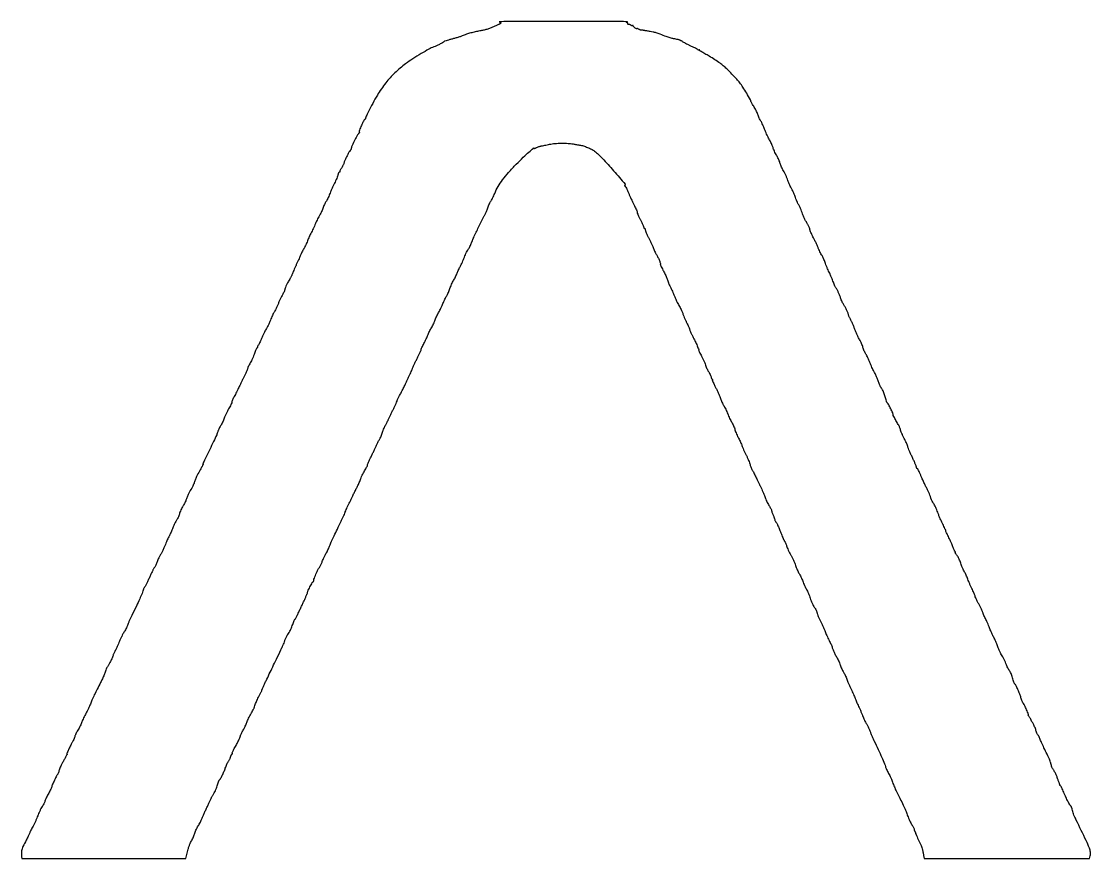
# Model space of a CAD drawing. Extents: x 153 to 7594, y 148 to 3762.
# Drawn here: x 1385 to 2701, y 148 to 1179 of the extents above; entities that cross this region are included whole.
import ezdxf

# ---------------------------------------------------------------- set-up
doc = ezdxf.new("R2010")
doc.units = 0

msp = doc.modelspace()

# ---------------------------------------------------------------- linework, layer by layer
msp.add_lwpolyline([(1973.25, 1178.310674, -0.04824), (1973.919479, 1178.064764, -0.057979), (1974.485938, 1177.70626, -0.068139), (1974.87208, 1177.295609, -0.15589), (1975, 1176.895291, -0.152274), (1974.873173, 1176.488504, -0.064086), (1974.485938, 1176.057926, -0.055177), (1973.919499, 1175.670315, -0.046739), (1973.25, 1175.390049, 0.025627), (1972.292845, 1175.036002, 0.005424), (1970.664851, 1174.316042, 0.005666), (1968.793737, 1173.438448, 0.005352), (1966.90694, 1172.502237, -0.023199), (1963.182926, 1170.817214, -0.018082), (1958.997911, 1169.325693, -0.017918), (1954.666393, 1168.125193, -0.021272), (1950.5, 1167.315283, 0.015617), (1945.173113, 1166.342155, 0.011681), (1939.370018, 1164.951024, 0.011797), (1933.991623, 1163.391409, 0.028), (1930.096015, 1161.917008, -0.020291), (1927.699505, 1160.967512, -0.006581), (1924.084458, 1159.755522, -0.006549), (1920.026723, 1158.512639, -0.00732), (1916.085117, 1157.423932, 0.005501), (1912.399594, 1156.420374, 0.007602), (1909.117103, 1155.433478, 0.005061), (1906.396263, 1154.539715, 0.08857), (1905.585117, 1154.092168, -0.039838), (1903.38543, 1152.583313, -0.01101), (1899.703997, 1150.574167, -0.011611), (1895.772336, 1148.653889, -0.022747), (1892.544636, 1147.343592, 0.041115), (1886.685874, 1144.710876, 0.00879), (1877.008141, 1139.142924, 0.009664), (1866.733715, 1132.715789, 0.014277), (1858, 1126.652206, 0.031758), (1844.660197, 1115.440872, 0.036557), (1833.509198, 1103.112655, 0.031828), (1823.13678, 1087.905228, 0.016522), (1812.07587, 1067.75, 0.005589), (1810.611655, 1064.777438, 0.009742), (1809.473679, 1062.276562, 0.00424), (1808.597278, 1060.198271, 0.533832), (1808.730062, 1060, -0.484894), (1808.834774, 1059.867236, -0.066586), (1808.687698, 1059.485938, -0.0374), (1808.321628, 1058.92214, -0.017632), (1807.771499, 1058.25, 0.062472), (1805.472318, 1054.863072, 0.019468), (1802.890824, 1049.273691, 0.010938), (1800.657693, 1043.547837, 0.396156), (1801.168202, 1042.354988, -0.442693), (1801.217669, 1042.208295, -0.02062), (1800.911069, 1041.70767, -0.022847), (1800.444898, 1041.076868, -0.012941), (1799.826927, 1040.354988, 0.062519), (1797.989293, 1037.720167, 0.007081), (1794.68956, 1031.223719, 0.005104), (1791.473608, 1024.490715, 0.10928), (1791, 1022.34964, -0.082304), (1790.907732, 1021.792908, -0.037028), (1790.616642, 1021.10918, -0.035364), (1790.194373, 1020.416124, -0.040333), (1789.694951, 1019.821429, 0.073885), (1788.157295, 1017.719832, 0.006924), (1785.24606, 1011.993086, 0.005482), (1782.428679, 1006.093008, 0.109063), (1782, 1004.151102, -0.103479), (1781.855492, 1003.46033, -0.012958), (1781.202545, 1002.067467, -0.014798), (1780.324788, 1000.437065, -0.011776), (1779.285259, 998.730128, 0.010849), (1778.26085, 997.055015, 0.015483), (1777.431053, 995.522288, 0.01136), (1776.819222, 994.231146, 0.176465), (1776.785259, 993.75, -0.116398), (1776.798728, 993.464303, -0.135115), (1776.679889, 993.220312, -0.123873), (1776.44263, 993.057138, -0.089228), (1776.125, 993, 0.244725), (1775.746814, 992.803104, 0.041234), (1775.322139, 992.075537, 0.037018), (1774.925398, 991.058442, 0.025136), (1774.620579, 989.852894, -0.038817), (1774.150904, 988.188195, -0.009602), (1773.119783, 985.543775, -0.009766), (1771.818074, 982.553093, -0.009644), (1770.395355, 979.602894, 0.007243), (1768.83942, 976.415661, 0.004737), (1767.133809, 972.698466, 0.004765), (1765.540157, 969.043586, 0.009098), (1764.341646, 966.072735, -0.010937), (1763.255157, 963.407845, -0.010046), (1762.023413, 960.715662, -0.010099), (1760.828193, 958.359108, -0.03231), (1759.901315, 956.86141, 0.03331), (1759.007804, 955.411166, 0.012257), (1757.937554, 953.256821, 0.012087), (1756.880027, 950.839476, 0.014214), (1756, 948.5, -0.014843), (1755.112772, 946.150347, -0.012283), (1754.03331, 943.70226, -0.012467), (1752.931761, 941.50545, -0.032274), (1751.999495, 939.999291, 0.030438), (1751.001634, 938.400293, 0.008671), (1749.650108, 935.802475, 0.008698), (1748.223405, 932.810742, 0.009117), (1746.924703, 929.817402, -0.00675), (1745.608109, 926.743053, -0.005604), (1744.126806, 923.507418, -0.005662), (1742.702745, 920.57335, -0.015197), (1741.603134, 918.529436, 0.017015), (1740.554025, 916.562291, 0.00771), (1739.309023, 913.921147, 0.007624), (1738.07992, 911.091909, 0.010356), (1737.063052, 908.5, -0.012897), (1736.017559, 905.87446, -0.008768), (1734.699343, 902.940625, -0.00884), (1733.326326, 900.15186, -0.017501), (1732.122161, 898, 0.011211), (1730.981876, 896.021121, 0.008396), (1729.812227, 893.79375, 0.008497), (1728.781384, 891.658439, 0.019165), (1728.091048, 890, -0.011809), (1727.348386, 888.139171, -0.003057), (1726.063309, 885.178125, -0.003108), (1724.556213, 881.819531, -0.003165), (1723.016326, 878.5, 0.003733), (1721.516813, 875.257859, 0.004255), (1720.131153, 872.131752, 0.003864), (1718.998371, 869.459855, 0.023814), (1718.492448, 868.0549, -0.024669), (1718.075124, 866.902166, -0.011083), (1717.420035, 865.430672, -0.010941), (1716.657818, 863.90335, -0.014638), (1715.896371, 862.5549, 0.007609), (1713.245459, 858.010775, 0.014932), (1711.301088, 854.303409, 0.018354), (1709.980683, 851.318314, 0.050676), (1709.349404, 849.110422, -0.042283), (1709.004343, 847.822327, -0.014724), (1708.29898, 846.034037, -0.014504), (1707.40297, 844.101545, -0.016399), (1706.430029, 842.303321, 0.015592), (1705.254054, 840.138195, 0.00536), (1703.684721, 836.93585, 0.005321), (1702.028284, 833.364686, 0.006137), (1700.527308, 829.924287, -0.006793), (1699.103571, 826.672568, -0.008271), (1697.679334, 823.66934, -0.007117), (1696.407374, 821.18748, -0.056058), (1695.677997, 820.120966, 0.060545), (1694.977455, 819.076691, 0.009002), (1693.868691, 816.792701, 0.010023), (1692.655856, 814.031656, 0.008482), (1691.482412, 811.066952, -0.011666), (1690.214822, 807.923046, -0.009553), (1688.718393, 804.622695, -0.009678), (1687.225107, 801.639882, -0.024979), (1686.000903, 799.566952, 0.022612), (1684.77943, 797.520813, 0.009227), (1683.298863, 794.638417, 0.009108), (1681.819302, 791.477984, 0.011493), (1680.571989, 788.5, -0.008982), (1679.417392, 785.704053, -0.010465), (1678.217724, 783.091787, -0.009542), (1677.118133, 780.929918, -0.060248), (1676.411533, 779.918848, 0.042428), (1675.918673, 779.264444, 0.060106), (1675.60803, 778.605686, 0.07701), (1675.513004, 778.041461, 0.202329), (1675.664485, 777.668848, -0.095864), (1675.836845, 777.413779, -0.241355), (1675.821491, 777.196474, -0.193598), (1675.623638, 777.047886, -0.065513), (1675.259739, 777, 0.263001), (1674.750754, 776.712379, 0.021198), (1673.985689, 775.310938, 0.024238), (1673.18087, 773.45333, 0.015996), (1672.430148, 771.25, -0.01919), (1671.519182, 768.631261, -0.010468), (1670.21259, 765.489175, -0.010418), (1668.749083, 762.346756, -0.016282), (1667.34688, 759.713151, 0.010503), (1666.025278, 757.298613, 0.010483), (1664.805383, 754.8292, 0.010369), (1663.830827, 752.629994, 0.040136), (1663.367317, 751.213151, -0.037432), (1662.885829, 749.714008, -0.007265), (1661.777656, 747.093863, -0.007687), (1660.390897, 744.070351, -0.007038), (1658.871687, 741, 0.002721), (1657.216563, 737.726368, 0.002012), (1655.419827, 734.0875, 0.002033), (1653.750135, 730.635878, 0.004565), (1652.517705, 728, -0.005909), (1651.339735, 725.498151, -0.003383), (1649.862276, 722.505815, -0.003379), (1648.335691, 719.516513, -0.005611), (1647.003531, 717.019795, 0.010843), (1645.853468, 714.808975, 0.013374), (1644.882287, 712.698299, 0.011784), (1644.161642, 710.898907, 0.08958), (1644, 710.003925, -0.101474), (1643.809462, 709.074741, -0.009742), (1642.854629, 706.95934, -0.012086), (1641.594134, 704.463369, -0.009256), (1640.100865, 701.795845, 0.011747), (1638.488319, 698.881284, 0.009122), (1636.867386, 695.639165, 0.009241), (1635.46617, 692.558661, 0.021936), (1634.568658, 690.206711, -0.019338), (1633.741147, 688.003917, -0.011382), (1632.591977, 685.43603, -0.011376), (1631.324893, 682.918573, -0.019033), (1630.13278, 680.870425, 0.015963), (1629.005171, 678.960173, 0.013536), (1627.934816, 676.875074, 0.013749), (1627.063124, 674.921494, 0.036827), (1626.586202, 673.475429, -0.043637), (1625.374465, 669.962658, -0.003867), (1621.488662, 661.425145, -0.00523), (1616.821363, 651.646486, -0.004898), (1611.84927, 641.75, 0.006178), (1610.365296, 638.777342, 0.010824), (1609.221375, 636.276563, 0.005239), (1608.358535, 634.217912, 0.532491), (1608.505133, 634, -0.551016), (1608.720272, 633.65954, -0.006815), (1607.349425, 630.873946, -0.008832), (1605.168585, 626.771642, -0.002084), (1601.376815, 620, 0.020968), (1600.526488, 618.337094, 0.01102), (1599.603607, 616.20625, 0.010944), (1598.752703, 613.978048, 0.016529), (1598.119416, 612, -0.021192), (1597.465769, 610.02206, -0.013762), (1596.552233, 607.79375, -0.013843), (1595.538354, 605.663814, -0.025433), (1594.579492, 604, 0.017894), (1592.879246, 601.149902, 0.014417), (1591.253317, 597.974778, 0.01268), (1589.624271, 594.317836, 0.008146), (1587.912538, 590, -0.020509), (1587.207236, 588.341741, -0.009028), (1586.145977, 586.20625, -0.008918), (1584.937541, 583.978921, -0.011833), (1583.755069, 582, 0.022077), (1582.559279, 579.902383, 0.012995), (1581.308879, 577.300492, 0.012986), (1580.192467, 574.630405, 0.021589), (1579.409406, 572.320825, -0.019115), (1578.686798, 570.154375, -0.01627), (1577.764483, 567.927736, -0.016577), (1576.791215, 565.955346, -0.043772), (1575.930295, 564.638514, 0.042271), (1575.005467, 563.233143, 0.011528), (1573.790689, 560.867979, 0.011574), (1572.532213, 558.111401, 0.011808), (1571.411459, 555.31769, -0.006602), (1570.335915, 552.553745, -0.007106), (1569.212898, 549.886556, -0.006763), (1568.186229, 547.625662, -0.033367), (1567.507664, 546.4025, 0.026934), (1566.82004, 545.199719, 0.005785), (1565.766512, 543.040406, 0.006026), (1564.603953, 540.507496, 0.005716), (1563.481596, 537.9025, -0.002938), (1560.833382, 531.660772, -0.008501), (1558.901573, 527.382509, -0.011753), (1557.23557, 524.058764, -0.013888), (1555.500769, 521, 0.01849), (1554.55967, 519.304502, 0.008802), (1553.469218, 517.059375, 0.008711), (1552.410492, 514.670104, 0.012235), (1551.555717, 512.5, -0.011497), (1550.761854, 510.475793, -0.01216), (1549.889596, 508.528125, -0.011844), (1549.059097, 506.889393, -0.052836), (1548.45281, 506, 0.057113), (1547.743466, 504.940115, 0.004371), (1546.194404, 501.867444, 0.005957), (1544.417757, 498.154483, 0.004505), (1542.552898, 494.038108, -0.004787), (1540.684005, 489.919014, -0.006289), (1538.895103, 486.197577, -0.004698), (1537.332075, 483.121024, -0.058342), (1536.597537, 482.038108, 0.049092), (1536.039264, 481.246878, 0.021949), (1535.458805, 480.111103, 0.021477), (1534.945433, 478.846491, 0.027237), (1534.587143, 477.637987, -0.043158), (1533.581194, 474.602641, -0.00467), (1530.596817, 467.840431, -0.004909), (1526.466875, 458.947698, -0.00229), (1520.948621, 447.5, 0.005328), (1519.344285, 444.119427, 0.004764), (1517.750101, 440.577404, 0.004782), (1516.378807, 437.368278, 0.014815), (1515.538861, 435.167757, -0.021752), (1514.759563, 433.208144, -0.012026), (1513.648087, 430.883832, -0.011973), (1512.406316, 428.578271, -0.018834), (1511.220049, 426.667757, 0.022287), (1509.948179, 424.587468, 0.009467), (1508.423799, 421.696579, 0.009345), (1506.910725, 418.545232, 0.012092), (1505.647747, 415.597193, -0.006375), (1504.411776, 412.61856, -0.004797), (1502.979676, 409.373998, -0.00485), (1501.573895, 406.348464, -0.011131), (1500.443039, 404.10515, 0.006445), (1499.507203, 402.291199, 0.008903), (1498.717643, 400.63815, 0.006069), (1498.101079, 399.241227, 0.101223), (1498, 398.747058, -0.106924), (1497.666219, 397.204074, -0.006206), (1495.605318, 392.809233, -0.010201), (1493.39146, 388.46498, -0.028103), (1491.601679, 385.531939, 0.010104), (1490.800874, 384.319929, 0.011668), (1490.088622, 383.132614, 0.010786), (1489.532624, 382.10371, 0.064672), (1489.327345, 381.531939, -0.034952), (1488.482145, 378.651363, -0.009685), (1486.756943, 374.263995, -0.009912), (1484.647078, 369.460174, -0.011658), (1482.454041, 365, 0.004038), (1478.282385, 356.832459, 0.005692), (1474.705929, 349.480497, 0.006424), (1471.824827, 343.173929, 0.014415), (1469.839299, 338.300035, -0.01389), (1468.812384, 335.771662, -0.007216), (1467.398524, 332.672582, -0.007169), (1465.853833, 329.529443, -0.010836), (1464.411417, 326.84328, 0.011105), (1463.004062, 324.219019, 0.008312), (1461.566941, 321.269743, 0.008412), (1460.306028, 318.445985, 0.018964), (1459.469091, 316.257211, -0.021958), (1458.627344, 314.094744, -0.010193), (1457.356021, 311.362459, -0.010075), (1455.902138, 308.542582, -0.013835), (1454.474955, 306.072092, 0.011019), (1453.140661, 303.792136, 0.012516), (1451.966112, 301.549302, 0.011759), (1451.064461, 299.603221, 0.06558), (1450.747962, 298.5, -0.062885), (1450.415994, 297.318981, -0.007618), (1449.326543, 294.845301, -0.00895), (1447.928455, 291.93614, -0.007263), (1446.328988, 288.866982, 0.007658), (1443.825795, 284.054427, 0.014383), (1441.976522, 280.080519, 0.009553), (1440.696082, 276.944824, 0.526781), (1441.00113, 276.5, -0.563816), (1441.122006, 276.300174, -0.001449), (1439.276034, 272.802818, -0.006326), (1437.263016, 269.128526, -0.006293), (1435.154312, 265.5, 0.025495), (1434.342252, 263.970365, 0.009739), (1433.364037, 261.765625, 0.009615), (1432.392629, 259.325633, 0.011643), (1431.579453, 257, -0.007662), (1430.849111, 254.856649, -0.010756), (1430.127177, 252.96875, -0.007285), (1429.471289, 251.423136, -0.127891), (1429.135855, 251, 0.118033), (1428.215339, 249.88403, 0.004136), (1425.778496, 244.793492, 0.00854), (1423.455075, 239.606197, 0.018171), (1421.87482, 235.503908, -0.021876), (1421.121638, 233.591037, -0.009163), (1419.949166, 231.082176, -0.009046), (1418.595083, 228.440019, -0.011609), (1417.25, 226.062736, 0.011818), (1416.005578, 223.861209, 0.014555), (1414.954687, 221.749337, 0.012983), (1414.176945, 219.943437, 0.095463), (1414, 219.025106, -0.10191), (1413.811726, 218.110974, -0.013738), (1412.98346, 216.322536, -0.015382), (1411.864501, 214.234515, -0.012406), (1410.539439, 212.061216, 0.01906), (1409.068343, 209.574563, 0.011474), (1407.506418, 206.523582, 0.011485), (1406.09107, 203.414865, 0.01965), (1405.073771, 200.75243, -0.017063), (1404.039249, 198.002335, -0.008592), (1402.557516, 194.60347, -0.008522), (1400.904009, 191.139292, -0.012513), (1399.323478, 188.157492, 0.005174), (1397.874668, 185.518526, 0.006957), (1396.620771, 183.097135, 0.004952), (1395.621887, 181.050245, 0.071271), (1395.381969, 180.279564, -0.069969), (1394.995339, 179.02618, -0.004681), (1393.363299, 175.632712, -0.004742), (1390.871598, 170.692342, -0.001258), (1386.800367, 162.855511, 0.044993), (1385.725008, 160.252128, 0.04392), (1385.121934, 157.477277, 0.037138), (1384.954063, 154.250667, 0.019664), (1385.200756, 150.25), (1385.428571, 148), (1486.473374, 148), (1587.518177, 148), (1589.35287, 156.25, -0.017093), (1590.25481, 159.738476, -0.014022), (1591.448342, 163.398438, -0.014255), (1592.736628, 166.702472, -0.035963), (1593.910015, 169, 0.020327), (1595.047896, 171.065997, 0.012745), (1596.216536, 173.565874, 0.012789), (1597.243052, 176.090178, 0.022714), (1597.938986, 178.224254, -0.028365), (1598.678094, 180.40678, -0.013953), (1599.850063, 183.094831, -0.013796), (1601.226105, 185.826461, -0.019528), (1602.610094, 188.170884, 0.013402), (1603.981791, 190.430789, 0.011144), (1605.320951, 192.90299, 0.0113), (1606.446054, 195.222925, 0.029692), (1607.1138, 196.94663, -0.022641), (1607.856049, 198.94584, -0.004154), (1609.423342, 202.560966, -0.004457), (1611.331399, 206.762327, -0.00404), (1613.376458, 211.069424, 0.002422), (1615.360418, 215.213175, 0.003446), (1617.080002, 218.915688, 0.001938), (1618.497392, 222.055603, 0.050263), (1618.789505, 222.93794, -0.06551), (1619.042608, 223.631097, -0.013349), (1619.679073, 224.775297, -0.013854), (1620.497195, 226.074343, -0.012603), (1621.41128, 227.368516, 0.040678), (1622.458917, 229.043836, 0.013763), (1623.711107, 231.636034, 0.013585), (1624.94358, 234.589629, 0.015189), (1625.965379, 237.498834, -0.00601), (1626.86433, 240.216836, -0.008749), (1627.727362, 242.588977, -0.00501), (1628.504706, 244.555421, -0.133849), (1628.843604, 244.998834, 0.105888), (1630.054001, 246.413578, 0.009555), (1632.207501, 250.574292, 0.013311), (1634.347822, 255.218064, 0.018477), (1635.997328, 259.492233, -0.014143), (1636.877771, 261.833824, -0.012063), (1637.934313, 264.251091, -0.012232), (1639.002551, 266.403695, -0.033429), (1639.892956, 267.84967, 0.024695), (1640.698471, 269.108059, 0.017185), (1641.486087, 270.600292, 0.017378), (1642.144292, 272.088042, 0.033981), (1642.54429, 273.320443, -0.024329), (1642.870131, 274.394483, -0.027263), (1643.288611, 275.390623, -0.028059), (1643.733625, 276.189329, -0.113683), (1644.127091, 276.578547, 0.077681), (1644.439605, 276.846415, 0.09017), (1644.63643, 277.184457, 0.100779), (1644.688719, 277.538743, 0.125459), (1644.589412, 277.855329, -0.230948), (1644.539621, 278.35339, -0.013294), (1645.126875, 279.819911, -0.018045), (1645.964206, 281.582208, -0.012097), (1647.041456, 283.536231, 0.008546), (1649.826592, 288.504409, 0.012074), (1652.122796, 293.028134, 0.012803), (1653.816603, 296.82153, 0.051068), (1654.549512, 299.257094, -0.053138), (1654.898031, 300.398176, -0.01281), (1655.719846, 302.19853, -0.013006), (1656.775369, 304.226728, -0.012578), (1657.946234, 306.220411, 0.016574), (1659.202916, 308.39991, 0.010728), (1660.517454, 310.997852, 0.010787), (1661.693791, 313.594243, 0.02001), (1662.516848, 315.755849, -0.021325), (1663.377087, 317.997362, -0.009562), (1664.687818, 320.868906, -0.009446), (1666.190922, 323.855865, -0.012676), (1667.671549, 326.5, 0.004673), (1669.049628, 328.871167, 0.00641), (1670.241781, 331.03125, 0.004287), (1671.200332, 332.859457, 0.073094), (1671.418594, 333.5, -0.046882), (1672.240941, 336.40156, -0.008817), (1674.327284, 341.513413, -0.009774), (1676.641857, 346.631855, -0.029725), (1678.483796, 349.974331, 0.012981), (1679.447207, 351.592032, 0.015795), (1680.260865, 353.156497, 0.014406), (1680.859712, 354.500407, 0.097906), (1681, 355.209981, -0.099379), (1681.1705, 356.059335, -0.003433), (1682.50248, 359.182893, -0.006301), (1684.155092, 362.858344, -0.004347), (1686.114825, 366.979853, 0.000506), (1690.162426, 375.326399, 0.000454), (1694.342326, 383.988066, 0.0004), (1698.981294, 393.643102, 0.000245), (1704.438136, 405.037981, 0.003087), (1706.186342, 408.751871, 0.004649), (1707.659953, 412.012379, 0.001953), (1708.881489, 414.813093, 0.102197), (1709, 415.386852, -0.105745), (1709.327717, 416.919084, -0.010721), (1710.932353, 420.302435, -0.014517), (1712.808477, 423.791775, -0.026595), (1714.565606, 426.5, 0.03864), (1715.553831, 428.106513, 0.012804), (1716.754856, 430.601562, 0.012663), (1717.949627, 433.445707, 0.014059), (1718.955059, 436.25, -0.008307), (1719.849679, 438.838562, -0.013149), (1720.710823, 441.02202, -0.00706), (1721.493789, 442.793917, -0.286469), (1721.83153, 443.016452, 0.252395), (1722.190118, 443.221323, 0.007958), (1723.086589, 444.712301, 0.013708), (1724.095486, 446.567805, 0.008863), (1725.165369, 448.766452, -0.000103), (1726.501793, 451.639714, -0.000038), (1728.394522, 455.706014, -0.000037), (1730.464737, 460.151875, -0.000045), (1732.415369, 464.339129, 0.003759), (1734.172077, 468.18446, 0.005522), (1735.653265, 471.592681, 0.002763), (1736.859122, 474.498136, 0.097273), (1737, 475.215424, -0.11437), (1737.412464, 476.995042, -0.005536), (1740.163935, 482.457993, -0.005103), (1743.0498, 487.896559, -0.129119), (1744.193034, 489.111803, 0.052775), (1744.554994, 489.395375, 0.05829), (1744.836097, 489.739923, 0.066261), (1744.999281, 490.090576, 0.136068), (1745.009125, 490.390954, -0.152733), (1745.109895, 491.929393, -0.004237), (1747.598017, 498.213411, -0.004194), (1750.193746, 504.459401, -0.154964), (1751.186964, 505.61555, 0.133986), (1752.035589, 506.524959, 0.009412), (1753.614154, 509.666521, 0.00688), (1755.125034, 512.934626, 0.23423), (1755.091105, 513.764122, -0.24381), (1755.086319, 513.974433, -0.000809), (1756.264688, 516.369947, -0.004098), (1757.634807, 519.087595, -0.002525), (1759.289405, 522.264122, 0.006322), (1761.79767, 527.170109, 0.008487), (1763.938073, 531.681411, 0.009021), (1765.584513, 535.490485, 0.032372), (1766.43072, 538, -0.046201), (1766.70593, 538.747343, -0.000254), (1769.99616, 545.634349, -0.001055), (1773.886326, 553.72261, -0.000574), (1778.698163, 563.644309, 0.003984), (1780.417225, 567.251368, 0.005476), (1781.901124, 570.522974, 0.003598), (1783.094451, 573.286181, 0.063772), (1783.35604, 574.220096, -0.064544), (1783.615317, 575.140309, -0.004132), (1784.735838, 577.705691, -0.005994), (1786.137171, 580.744675, -0.004423), (1787.758196, 584.075788, 0.001813), (1789.511315, 587.63105, 0.001603), (1791.312344, 591.347263, 0.00161), (1792.913362, 594.705589, 0.004907), (1793.970703, 597, -0.006601), (1794.907709, 599.015298, -0.004076), (1796.059881, 601.361013, -0.004087), (1797.236433, 603.660699, -0.007326), (1798.245575, 605.526853, 0.015951), (1799.234701, 607.433889, 0.008328), (1800.35046, 609.867262, 0.008273), (1801.413215, 612.404095, 0.012524), (1802.245352, 614.647981, -0.019848), (1803.162562, 617.014383, -0.009722), (1804.507497, 619.95545, -0.009629), (1806.025799, 622.96224, -0.013788), (1807.495352, 625.562299, 0.008069), (1808.837729, 627.875194, 0.010924), (1809.97051, 630.009778, 0.008095), (1810.842802, 631.816242, 0.108842), (1811, 632.529825, -0.099602), (1811.157462, 633.312438, -0.003291), (1812.412936, 636.251692, -0.006156), (1813.967027, 639.707784, -0.004233), (1815.809995, 643.588654, 0.002167), (1817.754421, 647.639886, 0.00232), (1819.619395, 651.616667, 0.002198), (1821.191117, 655.048459, 0.010916), (1822.023705, 657, -0.017862), (1822.726976, 658.586993, -0.009845), (1823.693167, 660.47712, -0.009805), (1824.749618, 662.357638, -0.015498), (1825.735809, 663.922112, 0.032115), (1826.732749, 665.62661, 0.014448), (1827.828407, 667.977484, 0.014235), (1828.846656, 670.535978, 0.018828), (1829.617977, 672.922112, -0.017142), (1830.38223, 675.313896, -0.012893), (1831.379321, 677.88962, -0.013075), (1832.444061, 680.265701, -0.029071), (1833.404056, 682, 0.01398), (1834.350506, 683.594352, 0.008877), (1835.366977, 685.5, 0.008915), (1836.298874, 687.407573, 0.016289), (1836.979702, 689, -0.014264), (1837.786621, 690.908695, -0.003189), (1839.276351, 694.115625, -0.003307), (1841.045296, 697.797656, -0.003191), (1842.883599, 701.5, 0.005401), (1844.644977, 705.087121, 0.006965), (1846.180812, 708.420851, 0.005434), (1847.394732, 711.237585, 0.059369), (1847.732057, 712.422046, -0.054479), (1848.006893, 713.424071, -0.013824), (1848.671319, 714.97739, -0.013932), (1849.533942, 716.719789, -0.013684), (1850.497164, 718.422046, 0.009663), (1851.623014, 720.374901, 0.004656), (1852.993514, 722.917726, 0.004615), (1854.373802, 725.596478, 0.006597), (1855.544837, 728, -0.000909), (1856.807529, 730.668307, -0.000388), (1858.506394, 734.234375, -0.000384), (1860.324023, 738.034626, -0.000504), (1861.989051, 741.5, 0.004293), (1863.515769, 744.740182, 0.004931), (1864.916203, 747.860364, 0.004455), (1866.053197, 750.526462, 0.028174), (1866.542188, 751.918261, -0.034831), (1867.070398, 753.360076, -0.004271), (1868.469403, 756.415842, -0.005039), (1870.201316, 760.01991, -0.004141), (1872.120792, 763.833319, 0.005174), (1873.990093, 767.566222, 0.007371), (1875.566733, 770.92246, 0.004418), (1876.821795, 773.766518, 0.10204), (1877, 774.630635, -0.098963), (1877.160829, 775.435249, -0.008221), (1878.016194, 777.397864, -0.010721), (1879.134434, 779.719381, -0.008065), (1880.459383, 782.224729, 0.008335), (1881.888263, 784.930134, 0.00691), (1883.320933, 787.855328, 0.006986), (1884.559673, 790.57327, 0.018622), (1885.342974, 792.554941, -0.02049), (1886.101189, 794.452391, -0.009423), (1887.235105, 796.861115, -0.009315), (1888.524844, 799.353952, -0.012733), (1889.784317, 801.545789, 0.016345), (1891.061424, 803.805945, 0.01039), (1892.405751, 806.51345, 0.010436), (1893.615519, 809.228239, 0.018995), (1894.47152, 811.5, -0.017047), (1895.305833, 813.740607, -0.010124), (1896.443779, 816.353125, -0.010126), (1897.685552, 818.91533, -0.017172), (1898.840392, 821, 0.014609), (1900.046607, 823.15133, 0.007277), (1901.453799, 825.940625, 0.007217), (1902.828706, 828.874413, 0.010538), (1903.947285, 831.5, -0.009925), (1905.031499, 834.053591, -0.007904), (1906.298925, 836.765625, -0.008002), (1907.553392, 839.241428, -0.01986), (1908.571296, 841, 0.025324), (1909.545491, 842.726277, 0.011462), (1910.652398, 845.076149, 0.011315), (1911.709581, 847.61427, 0.015198), (1912.544178, 849.961359, -0.016005), (1913.409504, 852.382477, -0.010105), (1914.565563, 855.15167, -0.010146), (1915.813458, 857.830268, -0.018347), (1916.958269, 859.961359, 0.011459), (1918.104216, 862.025844, 0.007191), (1919.353482, 864.488649, 0.007217), (1920.513971, 866.949725, 0.013078), (1921.380892, 869, -0.010917), (1922.221923, 871.013257, -0.006669), (1923.297531, 873.353125, -0.006683), (1924.42555, 875.643782, -0.011782), (1925.426419, 877.5, 0.017736), (1926.486269, 879.522887, 0.006777), (1927.82222, 882.408509, 0.006701), (1929.189722, 885.584089, 0.008172), (1930.380582, 888.592796, -0.012848), (1931.583661, 891.551239, -0.011298), (1932.987061, 894.575113, -0.011427), (1934.377433, 897.245959, -0.033214), (1935.498548, 898.998032, 0.030356), (1936.555227, 900.628813, 0.014598), (1937.717482, 902.83403, 0.014416), (1938.799682, 905.212348, 0.020001), (1939.620588, 907.405236, -0.029389), (1941.769063, 912.832083, -0.002936), (1947.73709, 925.456564, -0.001858), (1954.046183, 938.47792, -0.058013), (1955.976195, 941.483724, 0.068658), (1956.394025, 942.165844, 0.00803), (1957.08523, 943.817094, 0.009511), (1957.842061, 945.819574, 0.007648), (1958.581697, 948, -0.015741), (1959.425754, 950.361901, -0.011736), (1960.498634, 952.9125, -0.011891), (1961.624632, 955.270994, -0.026272), (1962.618586, 957, 0.02017), (1963.676079, 958.788687, 0.007511), (1965.021105, 961.38125, 0.007428), (1966.404593, 964.254847, 0.008913), (1967.617403, 967, -0.032503), (1971.85197, 975.47919, -0.026859), (1977.404184, 983.919334, -0.022945), (1984.677478, 992.886936, -0.013314), (1994.17384, 1003, -0.00494), (2002.780696, 1011.520062, -0.009949), (2009.765104, 1018.033924, -0.005999), (2015.304397, 1022.879111, -0.640071), (2016, 1022.558349, 0.460356), (2016.172434, 1022.410756, 0.035433), (2016.846836, 1022.565658, 0.02943), (2017.776696, 1022.910841, 0.01574), (2018.882847, 1023.439418, -0.023338), (2020.21367, 1024.050701, -0.014139), (2021.838906, 1024.65437, -0.014154), (2023.489651, 1025.163305, -0.024097), (2024.897773, 1025.48199, 0.004704), (2026.569364, 1025.792726, 0.001243), (2029.235107, 1026.321145, 0.001261), (2032.265238, 1026.937585, 0.001296), (2035.264926, 1027.563827, -0.032423), (2041.645954, 1028.486374, -0.016363), (2049.769802, 1028.86063, -0.016362), (2057.900227, 1028.702816, -0.032443), (2064.301732, 1027.950449, 0.001934), (2066.175439, 1027.613385, 0.00126), (2068.341735, 1027.237957, 0.001266), (2070.457055, 1026.882361, 0.002415), (2072.159494, 1026.609046, -0.036306), (2076.733929, 1025.552749, -0.02171), (2081.99314, 1023.675024, -0.021677), (2086.894857, 1021.428838, -0.051099), (2090.265598, 1019.24375, -0.033658), (2099.972165, 1010.29957, -0.009166), (2114.0509, 994.900305, -0.003593), (2128.218767, 978.586472, -0.640518), (2127.488419, 977, 0.443969), (2127.375147, 976.874729, 0.104456), (2127.47219, 976.570391, 0.04683), (2127.801535, 976.09959, 0.02035), (2128.319642, 975.537501, -0.070858), (2129.06154, 974.549164, -0.009281), (2130.287193, 972.217032, -0.010637), (2131.638558, 969.376415, -0.008722), (2132.963965, 966.287501, 0.006324), (2134.431136, 962.822429, 0.004053), (2136.21784, 958.835247, 0.004072), (2138.031466, 954.958063, 0.007603), (2139.572894, 951.853767, -0.008756), (2140.885326, 949.195276, -0.011256), (2141.993288, 946.704565, -0.009206), (2142.829559, 944.596311, -0.090046), (2143, 943.657578, 0.094388), (2143.184027, 942.691425, 0.007636), (2144.175, 940.292291, 0.010071), (2145.467982, 937.451454, 0.007567), (2147, 934.377814, -0.006481), (2148.532211, 931.320446, -0.008898), (2149.825, 928.529711, -0.006165), (2150.831767, 926.172746, -0.098152), (2151, 925.324003, 0.073917), (2151.075201, 924.818102, 0.088163), (2151.29375, 924.388926, 0.100613), (2151.61865, 924.102023, 0.131454), (2152, 924, -0.18432), (2152.381747, 923.854323, -0.090357), (2152.70625, 923.437476, -0.070222), (2152.926174, 922.8178, -0.050247), (2153, 922.085024, 0.089871), (2153.206533, 920.945254, 0.010332), (2154.174906, 918.515014, 0.012187), (2155.468074, 915.651784, 0.009656), (2156.99968, 912.620914, -0.007998), (2158.648363, 909.385053, -0.006713), (2160.294664, 905.904366, -0.006783), (2161.712946, 902.68365, -0.018489), (2162.600076, 900.35698, 0.017542), (2163.392918, 898.265714, 0.010936), (2164.460337, 895.871146, 0.01097), (2165.617649, 893.553571, 0.019507), (2166.685066, 891.706836, -0.027047), (2168.570134, 888.328994, -0.018592), (2170.349918, 884.31944, -0.010573), (2171.763539, 880.557364, -0.517147), (2171.368775, 880, 0.543171), (2171.249571, 879.816308, 0.004002), (2172.146633, 877.847575, 0.009396), (2173.30149, 875.483099, 0.005383), (2174.77862, 872.672595, -0.01092), (2177.085578, 868.162617, -0.011347), (2179.162772, 863.6129, -0.011312), (2180.78363, 859.589584, -0.043725), (2181.508565, 857, 0.06), (2181.622429, 856.638846, 0.00088), (2182.549989, 854.600399, 0.002393), (2183.643036, 852.23939, 0.001576), (2184.922037, 849.533273, -0.004896), (2186.293702, 846.580509, -0.004292), (2187.670029, 843.469335, -0.004317), (2188.864521, 840.638446, -0.012867), (2189.615322, 838.673142, 0.022126), (2190.375518, 836.788652, 0.008753), (2191.578798, 834.266713, 0.008643), (2192.975144, 831.584393, 0.010713), (2194.370507, 829.139868, -0.012533), (2195.758501, 826.687559, -0.010038), (2197.132639, 823.981711, -0.010175), (2198.302962, 821.426344, -0.025259), (2199.025007, 819.5, 0.017285), (2199.752025, 817.462131, 0.005466), (2200.974818, 814.471875, 0.005451), (2202.412221, 811.164793, 0.00603), (2203.875059, 808, -0.001677), (2205.251277, 805.08941, -0.002567), (2206.422831, 802.55625, -0.000881), (2207.419016, 800.362696, -0.069955), (2207.525217, 800, 0.050606), (2207.996211, 798.126474, 0.016443), (2209.057268, 795.472243, 0.014972), (2210.531307, 792.366414, 0.010883), (2212.347858, 789, -0.019635), (2214.582271, 784.679999, -0.012829), (2216.831249, 779.539501, -0.005095), (2218.815475, 774.521682, -0.52608), (2218.456878, 774, 0.559069), (2218.375449, 773.867553, 0.002932), (2219.21575, 772.230306, 0.007951), (2220.2676, 770.286228, 0.004569), (2221.593658, 767.975508, -0.016035), (2223.093637, 765.21709, -0.009955), (2224.683811, 761.891968, -0.009984), (2226.123697, 758.544369, -0.017738), (2227.155101, 755.725508, 0.011189), (2228.030629, 753.231952, 0.01275), (2228.982108, 750.887581, 0.011968), (2229.884632, 748.945255, 0.067274), (2230.52324, 747.99817, -0.060623), (2231.508806, 746.577499, -0.014786), (2232.766154, 744.012943, -0.013348), (2233.870052, 741.398902, -0.086066), (2234.155336, 740, 0.108557), (2234.222672, 739.731518, 0.019833), (2234.470483, 739.279688, 0.0205), (2234.809241, 738.765235, 0.017356), (2235.207482, 738.25, -0.027068), (2235.564038, 737.769707, -0.062299), (2235.763487, 737.367188, -0.138016), (2235.779299, 737.109586, -0.353119), (2235.643479, 737, 0.538762), (2235.507508, 736.793568, 0.003525), (2236.543223, 734.429688, 0.008858), (2237.864651, 731.60606, 0.005097), (2239.550969, 728.25, -0.008492), (2241.385777, 724.53576, -0.007537), (2243.170266, 720.611398, -0.007587), (2244.669557, 717.030603, -0.022916), (2245.540333, 714.533481, 0.020669), (2246.288171, 712.357517, 0.013635), (2247.317588, 709.92024, 0.01373), (2248.450436, 707.600957, 0.025701), (2249.511611, 705.80309, -0.023897), (2250.635642, 703.914322, -0.009942), (2251.977604, 701.266911, -0.00981), (2253.305146, 698.369566, -0.012508), (2254.408743, 695.646218, 0.011721), (2255.513477, 692.907684, 0.008957), (2256.844981, 689.964034, 0.009071), (2258.192064, 687.250882, 0.021031), (2259.323233, 685.280017, -0.024406), (2260.397803, 683.37816, -0.012733), (2261.557741, 680.914477, -0.012633), (2262.621917, 678.320418, -0.018843), (2263.407956, 675.99799, 0.018249), (2264.217387, 673.597067, 0.010366), (2265.361597, 670.752098, 0.01034), (2266.634617, 667.930295, 0.016776), (2267.844766, 665.594582, -0.01202), (2269.034096, 663.35154, -0.008933), (2270.242636, 660.821533, -0.009041), (2271.297496, 658.392435, -0.020129), (2271.991196, 656.5, 0.019362), (2272.735229, 654.46058, 0.006043), (2274.005659, 651.460963, 0.006029), (2275.506899, 648.141876, 0.006622), (2277.042826, 644.962852, -0.009119), (2278.568866, 641.763607, -0.008108), (2280.040392, 638.383712, -0.008165), (2281.265228, 635.299973, -0.024685), (2281.959646, 633.149862, 0.019615), (2282.542618, 631.280237, 0.013213), (2283.346828, 629.193865, 0.013323), (2284.233415, 627.213748, 0.02561), (2285.065157, 625.687011, -0.013503), (2285.988905, 624.08495, -0.00524), (2287.183796, 621.820559, -0.005183), (2288.427724, 619.339264, -0.006396), (2289.533425, 617, 0.002898), (2290.74202, 614.396051, 0.001381), (2292.325545, 611.059375, 0.001368), (2293.99953, 607.58159, 0.001945), (2295.508045, 604.5, -0.007895), (2296.949672, 601.464089, -0.006191), (2298.419912, 598.128547, -0.006265), (2299.710462, 594.99116, -0.015258), (2300.561362, 592.639734, 0.01995), (2301.384127, 590.431034, 0.010916), (2302.557967, 587.790517, 0.010865), (2303.869111, 585.156546, 0.017001), (2305.12159, 582.956815, -0.010125), (2306.285069, 580.977198, -0.011203), (2307.327297, 579.017049, -0.010635), (2308.141713, 577.309404, -0.055195), (2308.463382, 576.317081, 0.02663), (2308.710926, 575.373027, 0.007551), (2309.1956, 573.933607, 0.007585), (2309.79317, 572.321936, 0.007956), (2310.430308, 570.754774, -0.004273), (2311.048675, 569.265323, -0.00553), (2311.589085, 567.887993, -0.004239), (2312.018548, 566.727231, -0.04842), (2312.138744, 566.254774, 0.039667), (2312.41354, 565.089811, 0.024332), (2312.910227, 563.768631, 0.022657), (2313.484753, 562.589997, 0.099634), (2313.979162, 562, -0.111246), (2314.755381, 561.029266, -0.007175), (2316.302098, 557.731682, -0.008913), (2318.200722, 553.319987, -0.004078), (2320.528144, 547.5, 0.006865), (2321.661977, 544.709916, 0.008215), (2322.808566, 542.115625, 0.007211), (2323.839737, 539.964518, 0.05252), (2324.453035, 539, -0.05465), (2324.998169, 538.134584, -0.013847), (2325.684641, 536.61875, -0.013956), (2326.376591, 534.832795, -0.0137), (2326.972435, 533, 0.027479), (2327.750771, 530.812698, 0.010539), (2329.061226, 527.861533, 0.010398), (2330.621066, 524.711332, 0.012591), (2332.218633, 521.826496, -0.016094), (2333.856049, 518.82021, -0.010864), (2335.536653, 515.29464, -0.010951), (2337.014376, 511.811137, -0.021327), (2338.011598, 508.961694, 0.016309), (2338.90478, 506.324983, 0.012724), (2340.039863, 503.52125, 0.012916), (2341.232145, 500.961865, 0.030337), (2342.28395, 499.135198, -0.023762), (2343.36008, 497.321811, -0.010165), (2344.631202, 494.805339, -0.010031), (2345.879924, 492.063382, -0.013015), (2346.907506, 489.5, 0.009954), (2347.927318, 486.910205, 0.007372), (2349.153429, 484.0875, 0.007456), (2350.39074, 481.455454, 0.016607), (2351.427639, 479.5, -0.023219), (2352.462279, 477.484892, -0.009264), (2353.698341, 474.636163, -0.009145), (2354.920217, 471.509712, -0.011379), (2355.935827, 468.559278, 0.017624), (2356.994348, 465.604588, 0.013654), (2358.346086, 462.464981, 0.013865), (2359.770311, 459.601827, 0.03205), (2361.032178, 457.559278, -0.022938), (2362.173411, 455.785088, -0.01933), (2363.218908, 453.811163, -0.019767), (2364.032666, 451.933241, -0.049974), (2364.428572, 450.5, 0.045347), (2364.866567, 448.855375, 0.009151), (2365.959382, 446.03125, 0.00959), (2367.358495, 442.782816, 0.008838), (2368.918229, 439.5, -0.004682), (2370.582637, 436.070712, -0.003853), (2372.296141, 432.38125, -0.003892), (2373.817291, 428.968568, -0.010329), (2374.834491, 426.5, 0.009487), (2375.798512, 424.149257, 0.004559), (2377.119255, 421.169912, 0.004518), (2378.553989, 418.085799, 0.006446), (2379.887485, 415.376295, -0.006221), (2381.079765, 412.956479, -0.008578), (2382.085699, 410.752658, -0.005842), (2382.871256, 408.89134, -0.097224), (2383, 408.235499, 0.099933), (2383.308714, 406.706316, 0.009212), (2384.88201, 403.153077, 0.012038), (2386.891103, 399.091131, 0.010961), (2389.154467, 395, -0.017582), (2390.279621, 392.901112, -0.01001), (2391.498169, 390.291839, -0.009988), (2392.621255, 387.61245, -0.016261), (2393.453865, 385.291367, 0.017603), (2394.26514, 383.048712, 0.012831), (2395.316984, 380.615079, 0.012993), (2396.434893, 378.356499, 0.027666), (2397.438107, 376.686342, -0.02787), (2398.447523, 375.004309, -0.012657), (2399.586241, 372.702867, -0.012488), (2400.667679, 370.209102, -0.016743), (2401.514301, 367.894975, 0.015349), (2402.45483, 365.301799, 0.006503), (2403.86726, 361.881649, 0.006427), (2405.470928, 358.26633, 0.008359), (2407.036959, 355, -0.005264), (2408.524859, 351.945278, -0.005872), (2409.893515, 348.96875, -0.005447), (2411.001711, 346.407452, -0.030628), (2411.493598, 345, 0.026155), (2411.964626, 343.612533, 0.005146), (2412.964925, 341.178125, 0.005444), (2414.191844, 338.363291, 0.005029), (2415.511917, 335.5, -0.005419), (2416.946154, 332.382683, -0.003647), (2418.519166, 328.79375, -0.003673), (2419.990598, 325.298257, -0.007272), (2421.097067, 322.5, 0.013307), (2422.127672, 319.982881, 0.011299), (2423.345565, 317.38125, 0.01145), (2424.562882, 315.061849, 0.031187), (2425.560845, 313.5, -0.028574), (2426.489266, 312.06357, -0.015576), (2427.469264, 310.20625, -0.015477), (2428.3508, 308.250202, -0.02368), (2428.97999, 306.5, 0.020883), (2429.727784, 304.382758, 0.005374), (2431.113369, 301.03125, 0.005461), (2432.778246, 297.239065, 0.00553), (2434.518805, 293.5, -0.003101), (2439.82622, 282.241898, -0.005068), (2444.168755, 272.626269, -0.004378), (2447.483493, 264.900635, -0.042123), (2448.581631, 261.5, 0.038561), (2449.061213, 259.977938, 0.011643), (2450.01844, 257.748831, 0.011591), (2451.212247, 255.290509, 0.012357), (2452.494699, 252.942829, -0.015156), (2453.854893, 250.419366, -0.009762), (2455.283964, 247.419246, -0.009813), (2456.568088, 244.427077, -0.018167), (2457.473322, 241.942829, 0.015042), (2458.383644, 239.395246, 0.007272), (2459.693214, 236.189456, 0.007204), (2461.1557, 232.885894, 0.010276), (2462.555895, 230, -0.003157), (2467.714413, 219.742413, -0.007591), (2471.370636, 212.065275, -0.0101), (2474.012487, 205.971648, -0.017624), (2475.918827, 200.80765, 0.016945), (2476.976622, 197.930209, 0.012466), (2478.334309, 194.815806, 0.012627), (2479.768037, 191.931313, 0.02728), (2481.044149, 189.80765, -0.01533), (2482.16317, 188.042341, -0.017934), (2483.11136, 186.300268, -0.017108), (2483.80316, 184.785326, -0.09596), (2483.981803, 183.916667, 0.038489), (2484.040074, 183.259445, 0.034556), (2484.19899, 182.594102, 0.036259), (2484.427158, 182.016187, 0.084421), (2484.695611, 181.637722, -0.059068), (2484.975397, 181.282678, -0.030744), (2485.24009, 180.78395, -0.030084), (2485.452011, 180.231538, -0.040131), (2485.572339, 179.708079, 0.063002), (2485.799405, 178.892604, 0.003166), (2486.888404, 176.343481, 0.005042), (2488.235581, 173.32803, 0.003625), (2489.798225, 169.987024, -0.007846), (2491.385305, 166.517755, -0.008659), (2492.809437, 163.111813, -0.008156), (2493.926138, 160.166598, -0.043137), (2494.369274, 158.5, 0.000608), (2494.619475, 157.08388, 0.000298), (2494.94161, 155.279687, 0.000295), (2495.278696, 153.404608, 0.000428), (2495.57862, 151.75), (2496.261685, 148), (2597.963061, 148), (2699.664438, 148), (2700.758086, 151.563433, 0.113024), (2701.067025, 155.806043, 0.055741), (2699.649722, 161.054079, 0.017964), (2695.692274, 170.132969, 0.001221), (2683.456462, 195.5, -0.005982), (2681.333622, 200.010293, -0.019183), (2680.072289, 203.082484, -0.024483), (2679.219584, 205.817116, -0.015765), (2678.489009, 209.057073, 0.039447), (2678.222463, 210.023531, 0.025305), (2677.770619, 211.09655, 0.025404), (2677.217747, 212.108686, 0.042723), (2676.642939, 212.886959, -0.054138), (2675.057566, 215.139087, -0.010546), (2672.743176, 219.540407, -0.01056), (2670.14522, 225.031784, -0.00765), (2667.47597, 231.25, 0.010077), (2666.350556, 233.837025, 0.015618), (2665.265733, 236.017187, 0.009896), (2664.291515, 237.747704, 0.265557), (2663.849981, 238, -0.091522), (2663.539781, 238.05726, -0.120812), (2663.304253, 238.220313, -0.129357), (2663.181118, 238.464215, -0.113748), (2663.185773, 238.75, 0.128958), (2663.179229, 239.227953, 0.010904), (2662.821779, 240.417124, 0.013901), (2662.317901, 241.834338, 0.010303), (2661.685773, 243.372124, -0.008604), (2661.040268, 244.927394, -0.010642), (2660.495196, 246.39813, -0.00913), (2660.088496, 247.644661, -0.074416), (2660, 248.235969, 0.114623), (2659.715328, 249.461423, 0.005667), (2657.834273, 253.184477, 0.006718), (2655.887569, 256.811393, 0.087028), (2654.927058, 258, -0.10593), (2654.289062, 258.852964, -0.020243), (2653.547826, 260.652872, -0.021403), (2652.865202, 262.803319, -0.021531), (2652.370482, 265, 0.047382), (2651.960761, 266.46248, 0.00648), (2650.780981, 269.409375, 0.007401), (2649.282393, 272.870888, 0.006193), (2647.592661, 276.5, -0.001872), (2643.788981, 284.488213, -0.003654), (2640.826591, 290.89098, -0.002393), (2638.551336, 295.968872, -0.053681), (2638.062217, 297.5, 0.062525), (2637.897456, 297.986038, 0.021008), (2637.541802, 298.646875, 0.020526), (2637.082862, 299.352304, 0.022093), (2636.578092, 300, -0.061758), (2635.976223, 300.912998, -0.012652), (2635.161995, 302.669019, -0.013141), (2634.315802, 304.771807, -0.012012), (2633.553927, 306.979641, 0.015134), (2632.746237, 309.273703, 0.013003), (2631.76221, 311.635339, 0.013194), (2630.756193, 313.732993, 0.036316), (2629.904576, 315.134011, -0.011278), (2629.17519, 316.208842, -0.014689), (2628.559469, 317.226096, -0.0123), (2628.096369, 318.093658, -0.116959), (2628, 318.5, 0.119954), (2627.899564, 318.912623, 0.011108), (2627.392497, 319.841361, 0.013803), (2626.72397, 320.932821, 0.010402), (2625.931906, 322.09563, -0.010614), (2625.173418, 323.210159, -0.019904), (2624.616364, 324.146841, -0.018886), (2624.265237, 324.857419, -0.543702), (2624.357597, 325, 0.530442), (2624.720732, 325.536081, 0.003995), (2622.349848, 331.336696, 0.008656), (2619.954668, 336.797974, 0.076383), (2618.50816, 338.990983, -0.06578), (2617.823626, 339.982614, -0.016464), (2616.984246, 341.766039, -0.016532), (2616.151947, 343.88725, -0.015958), (2615.450924, 346.083743, 0.024649), (2613.950055, 350.518839, 0.011528), (2611.595848, 356.108025, 0.007109), (2609.103223, 361.459135, 0.114504), (2607.86187, 363, -0.135898), (2607.535226, 363.44237, -0.004807), (2606.788535, 365.448748, -0.00859), (2605.962551, 367.864264, -0.005873), (2605.10406, 370.634037, 0.012552), (2604.189474, 373.451162, 0.015663), (2603.193922, 376.015305, 0.013941), (2602.242123, 378.093126, 0.10555), (2601.578033, 378.935238, -0.08867), (2600.884728, 379.756367, -0.012214), (2599.808273, 381.72732, -0.013697), (2598.643362, 384.150795, -0.011205), (2597.528187, 386.801201, 0.011906), (2596.275727, 389.766248, 0.007642), (2594.688814, 393.147853, 0.00768), (2593.032795, 396.412693, 0.014257), (2591.574385, 399, -0.016751), (2590.178441, 401.505627, -0.010734), (2588.719682, 404.5, -0.010787), (2587.415792, 407.49763, -0.019783), (2586.504755, 410, 0.014499), (2585.634752, 412.470554, 0.008622), (2584.463417, 415.362575, 0.008626), (2583.195163, 418.207706, 0.014717), (2582.026064, 420.532169, -0.011036), (2580.835668, 422.856199, -0.006368), (2579.501064, 425.701673, -0.00636), (2578.233496, 428.593478, -0.010591), (2577.249001, 431.064032, 0.00922), (2576.246979, 433.598765, 0.0049), (2574.91801, 436.701332, 0.004875), (2573.497252, 439.846837, 0.007546), (2572.203249, 442.531863, -0.006299), (2571.006111, 445.000135, -0.006428), (2569.879824, 447.481235, -0.006263), (2568.956484, 449.66058, -0.026453), (2568.489705, 451, 0.035975), (2567.960881, 452.42935, 0.005673), (2566.690083, 455.145421, 0.006273), (2565.113029, 458.316423, 0.005443), (2563.382107, 461.601434, -0.007533), (2561.703678, 464.819362, -0.010126), (2560.287244, 467.785994, -0.007524), (2559.19743, 470.292413, -0.099098), (2559, 471.278771, 0.088885), (2558.831265, 472.220448, 0.010011), (2558.033625, 474.249034, 0.011887), (2556.96999, 476.640913, 0.009393), (2555.710212, 479.177337, -0.010003), (2554.278384, 482.069016, -0.006021), (2552.690584, 485.552093, -0.006028), (2551.194981, 489.054123, -0.010479), (2550.050329, 492, 0.00726), (2549.059828, 494.598593, 0.008519), (2548.043557, 497.03125, 0.007642), (2547.120499, 499.054357, 0.050964), (2546.546986, 500, -0.040114), (2545.408208, 501.789131, -0.018799), (2544.216023, 504.263165, -0.013058), (2542.805668, 507.74024, -0.004414), (2540.929869, 512.872714, 0.016975), (2539.884857, 515.52356, 0.014876), (2538.618666, 518.218646, 0.015117), (2537.328835, 520.584211, 0.042546), (2536.243289, 522.122714, -0.013633), (2535.364102, 523.227346, -0.027211), (2534.74236, 524.154797, -0.036702), (2534.411488, 524.817967, -0.533457), (2534.533551, 525, 0.322685), (2534.701194, 525.120767, 0.156152), (2534.70466, 525.399161, 0.069434), (2534.500814, 525.83669, 0.029528), (2534.117148, 526.358846, -0.058214), (2533.569279, 527.201623, -0.01042), (2532.770157, 528.902182, -0.011128), (2531.915518, 530.945206, -0.009846), (2531.115284, 533.108846, 0.01312), (2530.174789, 535.601439, 0.00677), (2528.875014, 538.670749, 0.006725), (2527.452202, 541.793143, 0.010117), (2526.120581, 544.472426, -0.005817), (2524.925126, 546.826713, -0.008154), (2523.916671, 548.958236, -0.005248), (2523.122104, 550.761147, -0.101498), (2523, 551.356456, 0.102988), (2522.871403, 551.974163, 0.003552), (2521.867159, 554.237467, 0.006515), (2520.621127, 556.89979, 0.00449), (2519.143519, 559.88403, -0.010475), (2517.499101, 563.307626, -0.006889), (2515.744354, 567.311482, -0.006932), (2514.143652, 571.257017, -0.01326), (2512.987378, 574.474206, 0.016735), (2511.903518, 577.425324, 0.013425), (2510.547463, 580.52589, 0.01364), (2509.137281, 583.32684, 0.033317), (2507.910594, 585.282119, -0.023748), (2506.797147, 586.983734, -0.018555), (2505.748353, 588.92735, -0.018912), (2504.906171, 590.813705, -0.042783), (2504.449562, 592.307913, 0.040198), (2503.924838, 594.057272, 0.008147), (2502.697685, 597.059199, 0.008545), (2501.149927, 600.511671, 0.00791), (2499.44611, 604, -0.005918), (2497.562336, 607.81811, -0.003826), (2495.468181, 612.279687, -0.003846), (2493.488254, 616.671884, -0.007257), (2491.969966, 620.25, 0.008268), (2490.702379, 623.220579, 0.013001), (2489.506123, 625.723438, 0.007011), (2488.435601, 627.750528, 0.274309), (2488.01509, 628, -0.233023), (2487.664025, 628.173007, -0.041262), (2487.254832, 628.807812, -0.037157), (2486.86235, 629.696678, -0.025741), (2486.547959, 630.75, 0.037175), (2486.02295, 632.372741, 0.00491), (2484.624585, 635.707678, 0.005674), (2482.879849, 639.633513, 0.004731), (2480.939551, 643.765499, -0.005951), (2479.045809, 647.824048, -0.008142), (2477.444321, 651.525018, -0.005625), (2476.193697, 654.648384, -0.089366), (2475.977287, 655.765499, 0.088642), (2475.781052, 656.786318, 0.010862), (2474.916068, 658.899865, 0.012582), (2473.760626, 661.384108, 0.010083), (2472.396519, 664, -0.012115), (2470.922772, 666.85438, -0.009118), (2469.436772, 670.059375, -0.009231), (2468.149438, 673.125966, -0.020912), (2467.317201, 675.5, 0.008171), (2466.676762, 677.487721, 0.009965), (2466.010336, 679.325, 0.008653), (2465.394994, 680.842662, 0.066841), (2465.004543, 681.5, -0.042505), (2463.532566, 683.724747, -0.005871), (2460.930951, 688.628058, -0.003134), (2458.301493, 693.807006, -0.116406), (2458, 695.084465, 0.107112), (2457.604951, 696.907406, 0.006539), (2455.218893, 701.977049, 0.008001), (2452.72177, 706.905434, 0.074517), (2451.313786, 708.821429, -0.027113), (2450.801756, 709.39556, -0.026292), (2450.349206, 710.027455, -0.027256), (2450.011675, 710.624653, -0.081712), (2449.875, 711.071429, 0.041641), (2449.163623, 714.297342, 0.011576), (2447.516453, 719.211321, 0.009455), (2445.679826, 724.010667, 0.07869), (2444.483424, 726, -0.057647), (2443.16128, 728.00337, -0.011533), (2441.314892, 731.87386, -0.012619), (2439.465147, 736.288096, -0.015497), (2437.972471, 740.5, 0.02054), (2437.31345, 742.301671, 0.011735), (2436.378728, 744.422008, 0.011707), (2435.336559, 746.514495, 0.019006), (2434.343723, 748.234495, -0.02268), (2433.266109, 750.133445, -0.008731), (2431.938071, 752.859349, -0.008624), (2430.598275, 755.870537, -0.010518), (2429.453199, 758.734495, 0.011295), (2428.309837, 761.581336, 0.009535), (2426.97557, 764.540758, 0.00965), (2425.654686, 767.193889, 0.026265), (2424.587336, 769, -0.030166), (2423.601861, 770.697647, -0.015266), (2422.55928, 772.940625, -0.015106), (2421.620512, 775.329951, -0.021743), (2420.947613, 777.5, 0.023251), (2420.24495, 779.742128, 0.013592), (2419.207349, 782.359892, 0.013575), (2418.023876, 784.928843, 0.022359), (2416.87011, 787.023037, -0.022046), (2415.574863, 789.370556, -0.007623), (2413.908334, 792.866341, -0.007557), (2412.186588, 796.779532, -0.008706), (2410.666522, 800.563638, 0.006787), (2409.194293, 804.269721, 0.006711), (2407.61666, 807.948491, 0.006612), (2406.150295, 811.130947, 0.025622), (2405.116383, 813.040601, -0.015684), (2404.308787, 814.46396, -0.017688), (2403.625869, 815.880032, -0.017171), (2403.132494, 817.11655, -0.085845), (2403.003738, 817.848871, 0.09486), (2402.655014, 819.643495, 0.015287), (2401.223023, 822.923415, 0.017371), (2399.366032, 826.517003, 0.020207), (2397.349008, 829.791367, -0.027683), (2396.378984, 831.420074, -0.012592), (2395.285519, 833.64593, -0.012425), (2394.247642, 836.05628, -0.016681), (2393.435848, 838.291367, 0.014721), (2392.097655, 842.021267, 0.017038), (2390.600308, 845.48547, 0.018441), (2389.017166, 848.534352, 0.029371), (2387.420945, 851, -0.049789), (2386.862745, 851.944526, -0.007382), (2385.959981, 853.96875, -0.008254), (2384.965045, 856.401401, -0.00702), (2383.993785, 859, 0.008929), (2382.888912, 861.922019, 0.00539), (2381.480919, 865.345959, 0.005398), (2380.008305, 868.718289, 0.009425), (2378.705621, 871.475605, -0.010657), (2377.430041, 874.192862, -0.006606), (2376.043049, 877.4338, -0.006625), (2374.757866, 880.671087, -0.011866), (2373.801206, 883.367547, 0.012333), (2372.960758, 885.729456, 0.01426), (2372.04159, 887.933874, 0.01337), (2371.164847, 889.747471, 0.077243), (2370.538415, 890.604442, -0.072443), (2369.855855, 891.519728, -0.008156), (2368.656408, 893.824664, -0.009755), (2367.320159, 896.633837, -0.007778), (2365.985983, 899.712499, 0.006865), (2364.504449, 903.148375, 0.004581), (2362.718099, 907.043434, 0.004613), (2360.916103, 910.789266, 0.009024), (2359.399651, 913.733232, -0.009597), (2358.083607, 916.295351, -0.010396), (2356.902937, 918.839287, -0.009955), (2355.981349, 921.057124, -0.048671), (2355.610712, 922.362498, 0.048472), (2354.938675, 924.732976, 0.018863), (2353.576259, 927.860414, 0.018971), (2351.969318, 930.898665, 0.044342), (2350.491045, 933, -0.063968), (2349.852629, 933.987453, -0.008405), (2348.811008, 936.2625, -0.009651), (2347.66769, 939.018432, -0.007948), (2346.552051, 942, 0.008531), (2345.377429, 945.128103, 0.007691), (2344.05713, 948.325, 0.00773), (2342.785385, 951.15378, 0.024094), (2341.809772, 953, -0.024035), (2340.855635, 954.805061, -0.008615), (2339.666297, 957.461417, -0.008524), (2338.460281, 960.423222, -0.009987), (2337.421136, 963.27291, 0.012669), (2336.379469, 966.08261, 0.01156), (2335.166428, 968.924068, 0.011655), (2333.964858, 971.412056, 0.036404), (2333, 973, -0.037874), (2332.028281, 974.609864, -0.011408), (2330.797895, 977.192883, -0.011361), (2329.545598, 980.163108, -0.012109), (2328.45741, 983.12522, 0.014279), (2327.309866, 986.207512, 0.010637), (2325.875693, 989.541566, 0.010773), (2324.387757, 992.629311, 0.023896), (2323.093604, 994.89813, -0.020381), (2321.890682, 996.972999, -0.014113), (2320.695001, 999.408189, -0.014256), (2319.677475, 1001.816959, -0.028211), (2319.03528, 1003.789323, 0.025185), (2318.403864, 1005.769173, 0.012654), (2317.419586, 1008.202419, 0.012532), (2316.272335, 1010.672831, 0.018131), (2315.126831, 1012.789323, -0.01481), (2313.93593, 1014.955212, -0.008953), (2312.648697, 1017.584989, -0.008966), (2311.462944, 1020.244775, -0.01554), (2310.587305, 1022.5, 0.005141), (2309.257348, 1026.148427, 0.018241), (2308.296161, 1028.445389, 0.015592), (2307.099404, 1030.836939, 0.003021), (2304.777586, 1035.074919, -0.015656), (2303.639339, 1037.283177, -0.007428), (2302.305509, 1040.193323, -0.007354), (2300.99945, 1043.280695, -0.010337), (2299.932284, 1046.074919, 0.0126), (2298.881483, 1048.789378, 0.010359), (2297.627835, 1051.632749, 0.010499), (2296.366816, 1054.197417, 0.027174), (2295.321112, 1055.972738, -0.024345), (2294.321035, 1057.648855, -0.012286), (2293.217897, 1059.849273, -0.012172), (2292.187294, 1062.183367, -0.017696), (2291.402734, 1064.29284, 0.023727), (2290.544143, 1066.518845, 0.012103), (2289.267969, 1069.231187, 0.011997), (2287.814555, 1071.969409, 0.017606), (2286.396349, 1074.297298, -0.008463), (2285.095419, 1076.34737, -0.011543), (2283.997678, 1078.24062, -0.008507), (2283.151253, 1079.84543, -0.117622), (2283, 1080.479496, 0.132845), (2282.482753, 1082.391945, 0.003267), (2277.805253, 1090.287661, 0.007773), (2273.058298, 1097.911589, 0.020344), (2269.347007, 1103.186405, 0.022074), (2265.695817, 1107.539306, 0.00624), (2259.633016, 1113.987893, 0.006352), (2253.374616, 1120.317312, 0.019883), (2248.95003, 1124.345819, 0.024533), (2245.069458, 1127.294377, 0.006478), (2238.583214, 1131.616156, 0.006888), (2231.730259, 1135.922316, 0.014332), (2226.25, 1139.049765, -0.010102), (2223.854853, 1140.389885, -0.01536), (2221.835938, 1141.658566, -0.009945), (2220.239673, 1142.778141, -0.239228), (2220, 1143.250402, 0.143348), (2219.918383, 1143.529231, 0.19146), (2219.70625, 1143.681619, 0.136036), (2219.382957, 1143.673273, 0.064427), (2219, 1143.5, -0.061669), (2218.616924, 1143.324131, -0.13132), (2218.29375, 1143.309233, -0.191599), (2218.082204, 1143.452008, -0.150751), (2218, 1143.718459, 0.262496), (2217.752286, 1144.157791, 0.0094), (2216.017188, 1145.163206, 0.015147), (2213.837024, 1146.287398, 0.009779), (2211.25, 1147.462097, -0.008611), (2208.372662, 1148.760521, -0.006825), (2205.307812, 1150.259094, -0.006907), (2202.502558, 1151.727527, -0.017079), (2200.5, 1152.901417, 0.005227), (2198.913219, 1153.882837, 0.007028), (2197.454688, 1154.736239, 0.005006), (2196.219724, 1155.419479, 0.071982), (2195.75, 1155.591797, -0.017014), (2195.444536, 1155.667169, -0.017343), (2195.146875, 1155.762722, -0.01739), (2194.894684, 1155.863473, -0.065986), (2194.75, 1155.951511, 0.108935), (2194.27699, 1156.18669, 0.007043), (2192.771865, 1156.539588, 0.008317), (2190.713122, 1156.95603, 0.003286), (2187.868766, 1157.462993, -0.021739), (2186.103011, 1157.845416, -0.008758), (2183.727133, 1158.513896, -0.008646), (2181.190252, 1159.323949, -0.010837), (2178.868766, 1160.166214, 0.003932), (2171.492086, 1162.958429, 0.011898), (2166.411465, 1164.699767, 0.017145), (2162.48993, 1165.794009, 0.025752), (2159, 1166.451933, -0.00465), (2157.05753, 1166.733878, -0.003568), (2154.940625, 1167.076757, -0.003608), (2152.964583, 1167.425992, -0.008545), (2151.5, 1167.72171, 0.012175), (2150.287907, 1167.957303, 0.014217), (2149.126762, 1168.119981, 0.013233), (2148.143301, 1168.203082, 0.079304), (2147.633659, 1168.151718, -0.139723), (2147.147306, 1168.160925, -0.025048), (2146.285438, 1168.472276, -0.025327), (2145.283802, 1168.952906, -0.020503), (2144.260535, 1169.564946, 0.015224), (2143.264267, 1170.175207, 0.077227), (2142.657852, 1170.406931, 0.434422), (2142.469937, 1170.27593, 0.175758), (2142.541483, 1169.932878, -0.282626), (2142.542178, 1169.674729, -0.353583), (2142.324321, 1169.596959, -0.057936), (2141.663467, 1169.918305, -0.015476), (2140.696032, 1170.579152, -0.018062), (2139.685368, 1171.373878, -0.023759), (2138.827116, 1172.1734, -0.022379), (2138.191307, 1172.88594, -0.162657), (2138.031425, 1173.309017, 0.143953), (2137.943778, 1173.569339, 0.182451), (2137.735779, 1173.711382, 0.132668), (2137.427756, 1173.703505, 0.066149), (2137.069098, 1173.542705, -0.108373), (2136.665803, 1173.401101, -0.099685), (2136.22714, 1173.434921, -0.095498), (2135.820631, 1173.639411, -0.090427), (2135.510081, 1173.983688, 0.112542), (2135.126167, 1174.373548, 0.050028), (2134.478975, 1174.701458, 0.046042), (2133.693605, 1174.924726, 0.046272), (2132.881966, 1175, -0.049451), (2132.159191, 1175.071659, -0.1076), (2131.651013, 1175.29375, -0.183858), (2131.435758, 1175.621765, -0.195087), (2131.5, 1176, 0.109974), (2131.632778, 1176.38202, 0.180162), (2131.551963, 1176.710748, 0.159098), (2131.262656, 1176.934209, 0.082797), (2130.809017, 1177.015313, -0.044036), (2130.259321, 1177.070307, -0.415341), (2130.139075, 1177.247683, -0.187072), (2130.311987, 1177.522598, -0.016439), (2131, 1178, 0.742534), (2130.866959, 1178.462056, 0.00051), (2111.477502, 1178.69504, 0.002244), (2086.861775, 1178.855254, 0.000818), (2052, 1178.868686, 0.000535), (2021.250771, 1178.797302, 0.000923), (1995.660937, 1178.663236, 0.000135), (1973.273415, 1178.498548, 0.876341)], format="xyb", close=True)

doc.saveas('drawing.dxf')
